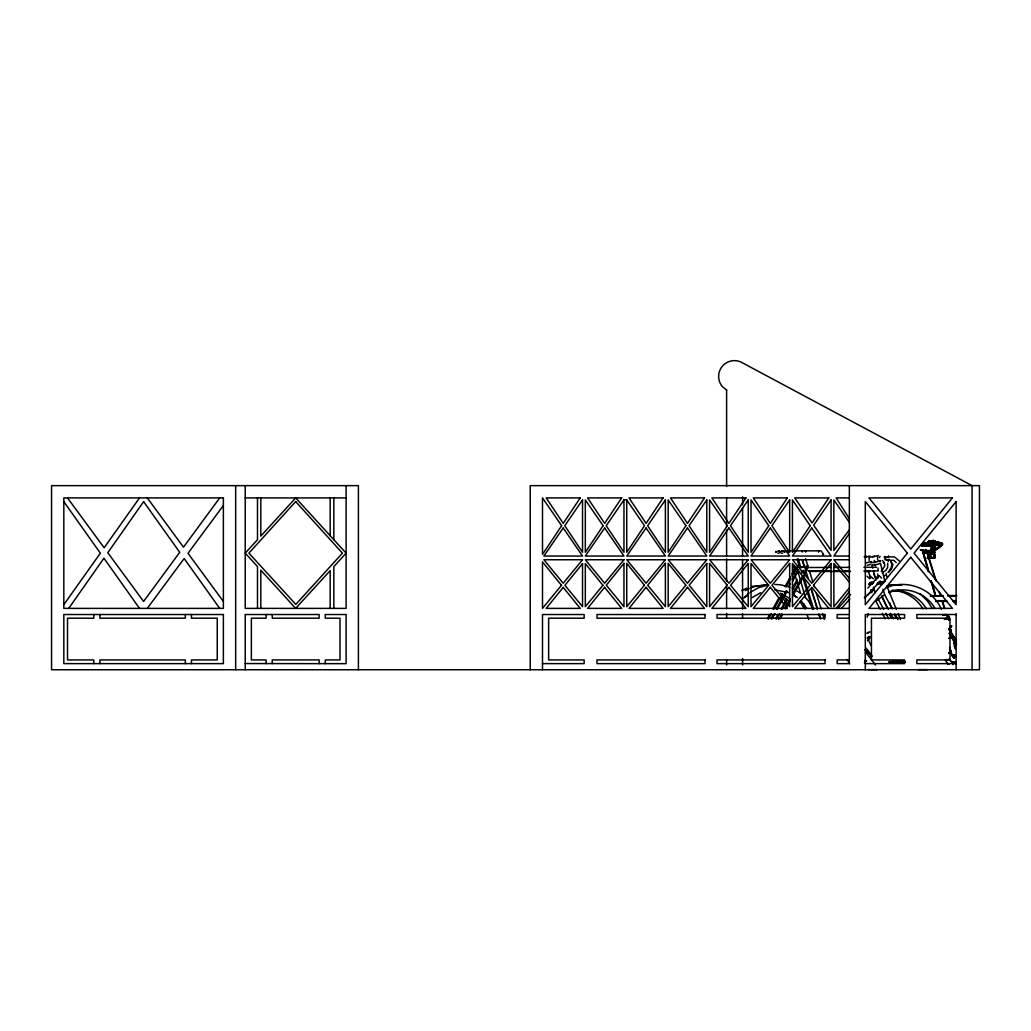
<?xml version="1.0" encoding="UTF-8"?>
<svg xmlns="http://www.w3.org/2000/svg" width="1031" height="1031" viewBox="0 0 1031 1031"><rect width="100%" height="100%" fill="white"/><g stroke="black" fill="none" stroke-linecap="round" stroke-linejoin="round"><path stroke-width="1.5" d="M930.052 557.307L930.941 557.874L930.929 557.088M930.052 557.294L930.916 557.603M930.606 552.32L930.593 550.966L933.235 551.044M935.22 549.794C934.15 551.031 935.13 550.528 933.906 550.245A2.139 2.139 0 0 0 934.266 546.688C934.769 546.327 934.795 545.824 935.349 546.958M933.184 550.696L935.272 550.838L934.382 550.18M777.864 553.196L779.062 553.273M931.405 542.37L931.985 541.7M934.511 546.456L935.207 546.417L934.563 546.946C933.828 545.502 936.045 547.525 934.537 546.018M932.308 544.304L933.158 544.432L929.666 544.394A1.546 1.405 78.1 0 1 929.15 543.917L933.313 545.077L932.643 544.329M930.542 552.835L931.212 552.32L927.372 552.771M934.885 549.819C938.378 548.892 942.63 543.414 941.651 543.556C944.912 544.484 934.189 551.843 933.906 550.245M934.898 546.714L934.937 546.675M935.401 546.507L935.207 546.417M935.272 550.49L934.086 550.464M935.014 550.438L934.073 550.696M937.308 541.7C938.416 542.925 937.192 541.636 938.133 542.074C935.645 545.76 939.318 540.012 937.914 542.538C944.473 543.788 943.21 545.012 937.398 544.175L935.091 543.002M933.893 557.075C934.498 561.405 935.607 552.32 934.627 555.284M930.864 556.933L930.89 557.835M935.117 546.855L934.563 546.327M939.963 542.95C943.765 545.67 940.891 541.984 941.045 544.123L942.553 543.711L937.334 541.662M938.803 542.577L937.153 541.906L936.419 543.479L941.123 544.51L942.025 543.633C938.416 541.997 944.641 543.994 941.638 544.652M934.898 550.425L933.467 550.657M932.552 542.19L932.282 541.778M938.674 544.033L940.878 544.445L938.7 543.994L940.272 544.78L942.038 543.827L937.231 542.242L938.661 542.899L937.617 542.383L936.999 543.324L938.094 543.389L938.3 542.474M934.112 555.838L933.97 558.209L934.395 554.188L933.983 558.196L934.266 557.307M934.06 556.083C933.918 561.753 934.937 549.729 934.034 557.127M930.581 552.822L930.774 552.152M933.918 551.108L933.545 552.5M932.527 543.853L932.308 543.324M932.32 547.177L932.179 550.064L933.699 549.884A1.856 1.856 0 0 0 934.37 548.634L934.292 547.938A1.856 1.856 0 0 0 933.802 547.1M955.827 656.167L955.84 657.533L955.827 656.18L953.868 657.043L953.353 655.935L954.667 654.84C952.36 653.809 955.299 660.278 953.662 657.263M926.457 543.904L925.812 545.412L924.498 545.438A1.611 1.469 78.3 0 1 923.84 544.729L923.905 543.208M932.192 548.647L932.333 550.283M947.579 618.832L948.765 618.458L944.834 619.128M933.132 551.559L942.257 544.729L941.728 543.389L937.553 542.822M933.042 552.358L933.119 551.057M954.513 656.889C955.982 652.791 952.696 658.358 955.106 656.889C956.626 653.86 951.768 655.755 954.435 657.469M928.068 543.028L928.506 541.584L930.606 541.739M935.169 548.299L933.622 550.722M950.453 631.81L950.105 632.763M934.034 558.183L934.975 554.498L934.692 558.274L929.575 557.642L930.026 553.57L929.666 557.41M932.668 543.543L931.74 544.046M934.073 556.972L934.176 555.993M933.931 550.451C941.239 544.677 944.125 543.195 941.187 544.059C946.561 544.355 932.527 540.605 937.914 544.329M940.916 544.368L941.058 543.221L942.115 544.561C943.52 544.458 940.388 541.726 940.839 544.896C942.218 542.1 939.808 544.974 941.651 543.234M936.457 543.247L936.599 542.525M933.854 556.495L933.957 554.047L933.519 558.042L930.374 557.694L930.903 552.139M933.699 546.25L935.104 549.265L933.609 550.734M941.96 543.324C941.264 543.144 942.321 544.832 942.476 544.355C941.703 542.383 940.813 545.038 942.411 544.097C941.96 544.871 941.896 543.169 941.316 543.878M935.839 544.007L935.581 544.703L935.594 544.007M950.182 632.493L950.105 632.08M934.37 556.147L934.292 558.029L933.467 558.067L933.906 554.278L933.48 557.732L934.589 557.99L934.885 556.302L934.962 554.498L934.589 557.99L933.558 557.591M931.586 552.912L930.813 552.758L934.46 552.5L929.421 553.325L929.15 555.155L929.485 553.299L934.46 552.513L930.864 552.938M928.841 542.77A1.546 1.405 78.1 0 1 928.931 542.37L929.047 542.113A1.624 1.482 78.1 0 1 929.756 541.52L930.039 541.455A1.546 1.405 78.1 0 1 931.65 542.809A1.546 1.405 78.1 0 1 930.465 544.523L929.588 545.889L926.495 545.708M929.73 557.088L930.426 557.719L930.774 553.969M930.207 545.876L930.362 545.064M933.944 543.556L936.586 543.517L937.385 541.984L940.646 543.144M938.184 541.868L937.385 541.713L937.978 542.164M941.844 544.42L942.038 543.569L941.393 543.93M931.405 542.022C932.346 542.332 930.207 542.693 933.223 540.502L936.225 542.306L934.395 543.492M938.957 544.11L940.62 544.909L940.388 544.149M822.867 554.459L823.601 554.755M924.292 543.621L924.253 544.6M948.829 629.374L951.175 625.765M949.216 629.606L951.677 625.907M930.8 553.621L932.011 552.307L927.732 552.719M936.792 542.409C942.721 542.693 933.854 541.61 937.81 543.93L938.494 543.002L937.798 542.126L936.496 543.389M936.599 543.517L936.535 542.319L937.579 541.868L939.344 542.809M928.416 542.113L929.988 541.352M949.938 630.444L950.814 629.941L949.512 630.005M930.542 552.32L931.985 552.32C929.086 551.263 931.844 555.954 932.024 552.307M931.663 553.531L931.921 552.577M934.911 543.053L936.316 542.628L934.769 540.979L932.849 541.481M936.895 542.267L938.481 542.925L936.908 543.917M930.452 541.984C933.003 543.363 927.952 544.78 930.735 544.278M934.486 549.227L934.653 547.848M867.135 617.26L868.295 613.819M888.413 572.553L891.454 566.998L891.776 563.931L890.771 561.47M928.403 543.685L930.374 543.814M927.294 558.544L928.815 555.4M947.412 619.051L948.765 618.729M950.427 631.5L950.054 630.031L950.891 629.735M931.766 541.623L933.339 540.502L935.285 541.894M927.333 558.377L929.704 554.214M879.507 557.513L880.036 556.366M884.263 557.513L884.766 556.366M888.039 556.985L888.542 555.851M934.705 549.652L935.078 548.028L934.163 546.494M932.501 543.337L933.197 542.873L929.898 543.904M950.105 632.364L950.84 632.171L950.105 632.364L950.157 630.186L950.956 629.967L950.157 630.186L950.427 631.204M934.962 541.971L934.022 540.734L932.037 541.739L932.488 541.069M865.602 660.652L865.125 661.593A9.369 9.369 0 0 1 864.39 662.701M934.563 544.368L935.233 543.84L936.56 545.412M767.451 618.664L769.745 614.463M772.812 608.87L778.946 597.671M785.081 586.471L790.455 576.677M791.988 573.88L794.282 569.679M768.353 619.154L771.42 613.561M773.727 609.36L782.155 593.972M785.996 586.974L790.597 578.571M792.13 575.775L795.197 570.182M770.93 618.664L773.25 614.463M776.291 608.87L786.266 590.673M788.56 586.471L790.12 583.675M792.401 579.474L797.762 569.679M771.832 619.154L774.925 613.561M777.206 609.36L787.168 591.175M792.543 581.381L798.677 570.182M775.673 618.664L777.98 614.463M781.047 608.87L786.408 599.075M792.543 587.876L797.143 579.474M776.575 619.154L779.642 613.561M781.949 609.36L787.31 599.565M792.684 589.771L797.285 581.381M801.886 572.978L803.42 570.182M778.689 619.541L781.756 613.948M784.823 608.342L790.184 598.547M792.491 594.359L802.453 576.161M803.987 573.365L806.294 569.164M780.364 618.639L782.658 614.437M785.725 608.844L790.326 600.442M792.633 596.253L806.435 571.058M941.548 543.685L942.012 544.188M889.469 571.226L890.771 568.944M891.364 569.292L893.001 564.421L890.694 561.135M934.55 544.458L935.104 544.407M941.793 543.827L941.986 544.703L941.715 543.376M926.173 543.169C928.042 544.613 923.492 546.327 925.374 545.541L926.096 544.097L925.477 542.912L923.982 542.796L923.26 544.059A1.585 1.443 78.1 0 0 924.627 545.708L930.297 544.458M932.462 542.151L933.686 540.824A1.624 1.572 80.8 0 1 934.975 541.739M932.32 541.662L931.766 541.765M950.866 626.371L949.809 627.918L951.059 626.036M949.267 629.516L951.639 626.075M930.632 544.768L930.297 546.275M931.199 547.177L930.697 548.737M867.471 640.831L869.906 638.137M623.961 499.932L606.202 525.72L623.961 552.294L623.961 499.932L626.745 499.932L644.504 525.72L626.745 552.294L626.745 499.932M849.351 533.555L833.86 556.031L849.351 556.031M950.247 628.098L951.394 626.436M68.729 608.38L103.925 558.209L139.507 608.38M63.819 604.694L100.355 553.157L63.819 501.659M139.507 497.909L104.157 547.783L67.505 497.909M932.153 541.533L933.571 540.721L936.264 542.074L933.571 540.888M219.706 497.909L183.492 547.177L147.291 497.909M147.291 608.38L184.149 558.531L219.706 608.38M223.379 505.486L188.003 553.312L223.379 601.447M849.351 529.831L833.86 550.49L833.86 499.932L849.351 522.421M948.198 664.183L946.522 662.559M928.983 542.68L929.498 541.997M836.154 608.38L849.351 591.562M935.156 544.149L937.011 545.451L941.123 544.896L936.457 545.309L939.525 544.858M849.351 587.876L833.86 606.692L833.86 563.429L849.351 582.244M932.475 541.481L932.81 542.1M837.803 608.574L850.498 594.487M841.283 608.574L849.75 599.191M867.806 588.108L879.005 575.685M864.738 598.109L880.216 580.956M947.115 616.1C949.628 615.468 945.556 614.927 948.03 619.206M877.317 669.622L868.115 669.622M927.385 669.622L918.183 669.622M881.325 571.277L884.572 566.251L884.766 564.421L883.09 562.037M890.604 570.246L888.142 572.282M921.998 550.167L923.299 550.335C912.023 547.19 935.529 556.121 934.382 547.281L933.79 546.662M925.155 545.644L930.529 544.69M924.253 550.386L933.107 550.58L934.653 548.157A2.036 2.023 0 0 0 933.274 546.391M953.044 664.467L952.644 663.616L952.799 664.518M744.885 596.833L749.06 593.186M864.339 597.361L873.115 590.621M876.698 600.686L884.366 594.81M930.8 552.784L931.844 553.106L931.998 554.072L931.109 554.034M944.254 619.27C950.041 616.448 950.195 617.195 944.95 618.819M941.896 543.865L940.813 544.084L941.483 543.285M867.277 638.253L869.661 636.913M750.207 592.413L758.636 587.644L767.979 585.054M743.841 598.019L746.856 595.995M752.359 597.49L760.723 592.67M929.588 545.889L930.503 545.605M849.222 660.613L849.17 659.672L849.196 660.613M934.808 542.1L933.635 541.262L934.331 541.855M948.365 617.814L947.541 615.12L948.468 619.167L948.043 618.329M882.317 572.836L885.861 570.246L887.627 567.527L887.743 563.132M883.619 576.033L885.204 575.221M930.233 543.956L928.609 544.175M741.663 590.621L746.637 588.16M745.142 590.621L748.867 588.778M933.545 550.361L934.202 550.026M929.021 541.726L931.122 541.894A1.534 1.469 81 0 0 928.892 541.855M931.637 552.616L931.96 554.085L931.728 552.474M866.839 633.33L869.313 632.377M948.198 618.175C950.762 615.649 947.437 619.811 948.12 615.494M948.881 617.969L948.005 615.571M930.31 596.124L943.545 595.763M930.555 596.472L931.418 596.202M949.061 619.67L949.512 619.695M872.29 564.859L872.587 568.081M750.117 588.16L755.362 586.381L766.368 584.938M886.621 587.644C906.88 578.778 932.81 588.92 941.406 609.347M888.696 592.67C905.231 585.505 926.109 592.593 934.859 608.342M867.458 632.673L870.009 631.939M869.932 636.501L867.445 637.609L870.834 645.303M947.644 618.342L948.662 618.02M948.352 618.278L947.541 618.497M792.659 567.295L795.391 566.444M792.736 567.733L795.855 566.779M797.53 566.857L799.321 566.315M796.783 567.566L805.391 597.593M797.453 567.359L799.425 566.741L797.105 559.163M800.816 567.308L804.038 566.315M804.18 566.741L800.945 567.746L798.136 558.647M804.592 566.792L807.827 565.8M804.721 567.218L807.956 566.225L805.623 558.647M922.938 550.567L928.583 570.375M946.149 614.412L944.796 614.824M923.853 550L922.436 550.425L928.493 571.754L922.423 550.425L923.376 550.129M942.682 615.443L943.52 615.198M942.953 615.365L945.143 614.708M928.867 541.623L930.645 541.649M864.197 556.598L866.259 556.031M864.545 557.475L869.764 556.031M870.087 557.243L874.494 556.031M872.69 557.049L878.27 555.503M865.679 563.042L871.285 561.495M870.808 562.939L874.829 561.818M874.211 562.526L879.791 560.967M867.187 565.31L870.306 564.447M871.659 565.388L875.048 564.447M877.097 564.408L874.868 565.014L875.641 565.813M877.69 564.241L880.513 563.454L884.882 581.188M869.584 582.683L872.149 581.974M868.837 583.83L873.734 582.438M868.733 584.641L872.638 583.559M872.02 583.92L872.69 583.726M877.819 582.683L881.376 581.703M880.281 582.463L884.701 581.239M880.023 582.605L884.972 581.226M877.072 583.83L881.325 582.644M880.538 583.391L883.967 582.438M877.046 584.616L880.861 583.559M880.745 584.126L883.026 583.482M952.013 637.493L948.636 638.382M951.974 637.506L948.958 638.305M951.639 633.356L950.866 633.575L951.845 633.562M950.015 630.688L950.775 630.482M932.72 545.786L933.261 544.819L932.23 545.811M951.587 633.562L950.75 633.472L951.51 633.266M949.989 631.835L950.724 631.642M949.422 630.289L950.195 630.096M946.123 618.793C947.721 617.131 949.19 619.579 947.966 618.793M956.33 661.966L955.453 662.186A6.199 6.199 0 0 1 952.696 662.031L951.11 661.309M947.141 618.6L948.146 618.355L948.546 619.528M879.83 560.49A1.727 1.727 0 0 1 879.43 560.709L880.783 560.825M888.915 559.279A1.727 1.727 0 0 1 887.949 560.194L887.06 560.284A1.727 1.727 0 0 1 885.745 557.874A1.727 1.727 0 0 1 888.426 557.23M931.47 553.389L934.975 552.655L933.261 552.861M930.271 541.662L930.542 541.597A1.546 1.405 78.1 0 1 931.277 541.726M925.116 542.77L925.387 542.706A1.482 1.353 78.3 0 1 926.044 542.873M751.883 586.381L765.633 585.118M931.599 553.376L934.975 552.655L933.648 552.848M889.495 591.626L899.071 590.376M924.781 542.628L923.505 543.273A1.546 1.405 78.1 0 0 923.918 545.425L925.322 545.554A1.546 1.405 78.1 0 0 925.451 542.899L924.717 542.628A1.611 1.469 78.3 0 0 923.905 543.079M929.189 552.448L926.805 552.745M929.691 552.603L927.32 552.887M930.503 595.634L935.89 595.544M931.264 596.202L932.81 596.111M929.215 552.706L922.449 552.668L928.235 552.874M928.776 552.526L926.006 552.732M928.042 552.861L929.292 552.668M939.924 545.012L936.29 545.296M930.4 544.278L928.338 544.007M888.786 585.299L897.112 585.118M896.3 585.118L901.829 585.118M891.905 590.531C905.656 589.371 919.497 596.936 926.341 608.857M930.684 545.811L929.782 546.25L930.065 544.6M937.707 542.319L938.803 542.834M923.944 545.206L923.222 545.038L925.026 545.67M923.828 545.386L923.918 545.399M922.513 550.412L921.16 550.18L922.848 550.322M888.954 662.147L905.463 662.147M923.157 550.722L922.5 550.734L927.81 550.928M830.728 567.437L807.067 567.514L807.067 570.607M833.873 567.424L849.647 567.372M863.849 567.334L876.466 567.295M889.122 661.58L904.896 661.541M245.223 497.909L346.12 497.909M849.351 497.909L836.154 497.909L849.351 518.735M787.968 550.85L790.287 550.85M791.795 550.85L821.101 550.85L823.511 554.343M778.276 551.366L779.784 551.366M781.33 551.366L787.916 551.366M776.188 552.332L775.956 551.366M779.668 552.332L779.436 551.366M925.993 552.964L927.269 552.964M889.289 556.869L894.431 556.869L899.303 560.954M849.351 559.743L833.86 559.743L849.351 578.559M887.304 560.297L893.748 560.297L896.261 562.617M939.112 595.544L942.321 595.544M948.765 595.544L956.807 595.544M948.262 595.763L956.111 595.763M931.831 596.111L943.236 596.111M947.927 596.111L956.381 596.111M946.484 600.673L938.635 600.673A4.266 4.266 0 0 0 935.658 601.55M952.773 600.673L955.917 600.673M946.883 601.021L938.88 601.009A4.266 4.266 0 0 0 936.599 601.473A4.266 4.266 0 0 1 938.957 601.009M953.018 601.009L956.304 601.021M942.063 601.434L946.78 601.434M953.056 601.434L956.201 601.434M849.351 608.38L794.733 608.38L811.758 587.335L828.795 608.38M849.351 614.515L837.198 614.515L837.069 618.2L849.351 618.2M956.124 614.515L916.855 614.515L916.855 618.2L949.989 618.2L949.989 659.93L916.855 659.93L916.855 663.616L956.124 663.616M849.351 659.93L837.198 659.93L837.198 663.616L849.351 663.616L849.351 485.64M891.609 661.812L903.414 661.644M889.431 662.147L902.782 662.276M542.499 663.616L584.139 663.616L584.139 659.93L548.634 659.93L548.634 618.2L584.139 618.2L584.139 614.515L542.499 614.515L542.499 669.75M865.305 663.616L904.574 663.616L904.574 659.93L871.44 659.93L871.44 618.2L904.574 618.2L904.574 614.515L865.305 614.515L865.305 669.75M892.627 661.502L904.818 661.515M893.142 661.657L902.28 661.657M929.421 544.239L930.194 544.536M808.639 570.826L830.728 570.89M833.873 570.903L840.188 570.916M843.345 570.929L849.647 570.942M863.849 570.981L878.051 571.019M801.371 571.367L806.435 571.367M809.258 571.38L850.614 571.496M864.79 571.535L869.52 571.548L869.52 570.62M902.267 662.134L905.089 662.147M245.223 663.552L346.12 663.668L346.12 614.515L325.255 614.515L325.255 618.2L339.985 618.2L339.985 659.93L325.255 659.93L325.255 663.616M923.621 545.683L921.392 545.541L924.317 545.708M933.429 540.953L935.169 541.584M923.016 545.67L921.907 545.67L923.931 545.837M924.343 545.18L923.222 545.025L924.369 545.051M883.863 562.05L884.25 563.145M922.333 550.167L923.467 550.335M923.815 545.695L921.392 545.515L923.441 545.811M922.784 550.18L923.557 550.206M923.299 545.554L924.523 545.605A1.585 1.443 78.1 0 1 923.776 544.2L924.575 542.899L924.008 543.414A1.546 1.405 78.1 0 0 924.433 545.567M924.614 545.876L922.191 545.618M941.883 544.639L942.076 543.737M924.111 545.721L930.993 546.121M930.851 546.121L922.255 545.721M937.153 544.007L936.779 543.814M781.227 553.093L782.542 553.273M890.836 584.938L893.606 585.118M892.047 590.454C904.612 590.699 916.598 598.006 922.861 608.857M774.874 584.422L780.403 584.783L789.785 587.193M774.874 589.848L789.011 592.67M955.273 655.046L953.482 655.6L954.229 657.894L953.43 656.799M933.055 540.747L935.156 541.894M939.344 542.796L940.04 542.976M781.562 550.954L783.212 551.211M778.083 550.954L779.72 551.211M939.112 542.757L940.478 543.105M930.297 541.932L930.813 542.1C930.851 543.646 934.279 543.118 932.514 542.1M930.142 541.507L928.351 541.468L927.732 542.551L928.557 541.327L930.529 541.559M865.241 660.446L866.659 661.013M807.093 567.772L807.776 568.184M795.094 568.287L795.932 568.751M937.617 542.345L938.455 542.628M864.893 660.291L866.066 660.794M792.336 588.263L800.687 593.186M780.493 593.186L788.844 598.019M938.378 542.86L937.759 542.525L938.442 542.306M793.355 594.81L797.375 597.49M781.343 595.325L788.999 601.202M937.243 543.917L937.604 544.239M726.61 390.092L722.396 386.625A15.774 15.774 0 0 1 742.565 362.899L972.091 485.64L972.078 669.66M934.46 540.979L935.671 542.035M920.129 593.701L927.977 601.524M793.2 594.616L796.344 597.361M879.134 575.788L881.647 578.069M875.873 576.78L877.871 578.584M870.486 576.213L873.283 578.726M867.007 576.213L869.636 578.584M933.983 540.695L934.769 541.739M849.686 663.771L846.992 659.415M871.942 655.768L866.117 648.022M864.983 649.852L871.814 656.67L867.135 650.458M804.85 596.833L808.51 601.009L813.433 609.347M801.01 600.686L806.886 608.342M931.483 552.59L931.947 554.085M934.833 541.61L934.408 541.082C933.248 539.368 930.155 542.615 932.475 540.644L934.447 541.816M865.525 652.159L875.525 664.956M948.675 617.466L948.52 616.757L948.791 617.621M927.964 601.524L932.295 608.625M799.992 601.524L804.309 608.625M948.636 628.652L956.472 640.689M949.783 630.753L955.015 638.782M949.847 631.114L955.067 639.143M950.118 634.967L956.046 644.323M948.945 633.279L956.575 645.329M949.306 617.762L949.01 616.86L949.229 617.492M948.108 619.038L948.752 618.471L949.319 620.314L949.139 619.644M945.259 659.956L946.845 662.469A10.271 10.271 0 0 0 948.997 664.376M884.92 595.158L892.176 608.754M895.076 614.167L897.988 619.618M881.866 597.052L888.4 609.282M890.565 613.329L893.477 618.78M877.845 598.418L883.657 609.282M885.822 613.329L888.735 618.78M875.809 601.112L880.178 609.282M882.343 613.329L885.255 618.78M873.36 587.167L875.358 592.683M886.84 586.046L896.339 609.385M898.091 613.703L900.437 619.476M889.624 602.697L891.97 608.47M894.315 614.231L896.068 618.548M881.93 595.467L887.24 608.47M889.56 614.205L891.351 618.548M887.949 560.194L888.4 561.354M879.43 560.709L879.881 561.869M882.845 589.152L884.92 595.171M870.834 589.68L871.878 592.683M949.229 617.285L949.19 617.608M948.34 618.548L948.636 619.489M927.359 552.552L936.328 581.278M940.104 593.379L941.045 596.395M942.463 600.931L944.821 608.496M925.902 549.381L935.349 579.628M939.125 591.717L940.53 596.253M941.947 600.789L944.306 608.354M809.296 570.555L812.853 582.09M813.652 584.667L814.529 587.515M816.281 593.225L821.127 608.947M822.519 613.471L824.375 619.489M802.389 559.64L808.278 578.752M811.281 588.521L817.428 608.445M819.284 614.463L820.676 618.987M802.311 560.684L803.716 565.233M811.629 590.892L815.263 602.684M815.495 603.444L817.351 609.463M818.743 613.986L820.135 618.51M803.613 576.393L813.639 608.96M802.543 576.845L812.621 609.463M793.161 569.189L800.597 593.315M803.793 603.676L805.417 608.96M807.273 614.991L808.665 619.502M932.05 582.554L935.517 594.745M953.881 641.617L953.649 640.792L955.376 648.692M949.847 647.996L952.348 656.296L953.997 657.855L951.922 655.278L949.693 647.416M934.898 547.422L935.194 548.492M873.412 571.11L875.95 580.195M868.373 570.878L870.473 578.443M950.092 629.954L950.44 631.281M953.984 642.017L955.325 648.473M934.473 542.1L934.138 541.211A1.546 1.495 80.8 0 1 934.447 541.945M886.145 573.442L886.828 576.819M877.626 573.971L878.322 577.347M874.133 573.971L874.7 576.716M929.614 544.239L930.503 543.814A1.534 1.469 81 0 1 928.544 543.865M934.808 548.08L934.885 548.776A1.856 1.856 0 0 1 934.537 549.678M956.124 613.716L956.124 669.75M885.075 556.701L885.075 559.859M878.051 568.029L878.051 570.491M877.626 555.902L877.626 559.962M874.262 570.62L874.262 571.406M869.107 556.508L869.107 560.477M866.04 570.62L866.04 571.406M865.615 556.431L865.615 557.127M795.056 568.261L795.056 571.226M784.179 551.366L784.179 552.049M742.565 496.852L742.565 504.855M742.565 508.051L742.565 556.083M742.565 559.279L742.565 608.909M742.565 613.716L742.565 618.523M742.565 658.538L742.565 664.943M726.61 389.911L726.61 486.529M726.61 497.78L726.61 526.712M726.61 529.921L726.61 555.632M726.61 558.854L726.61 581.355M726.61 584.564L726.61 608.677M726.61 613.497L726.61 618.316M726.61 660.111L726.61 664.931M530.23 669.75L530.23 485.64L979.45 485.64L979.45 669.75L51.55 669.75L51.55 485.64L358.401 485.64L358.401 669.75M346.12 485.64L346.12 608.38L245.223 608.38L245.223 485.64M333.851 497.909L333.851 539.703M333.851 608.38L333.851 566.586L346.12 553.144L295.678 497.909L260.804 536.094L260.804 497.909M330.165 497.909L330.165 535.682M330.165 608.38L330.165 570.62L295.678 608.38L260.804 570.195L260.804 608.38M319.12 663.616L319.12 659.93L272.236 659.93L272.236 663.616M272.236 614.515L272.236 618.2L319.12 618.2L319.12 614.515L245.223 614.515L245.223 669.75M266.088 614.515L266.088 618.2L251.371 618.2L251.371 659.93L266.088 659.93L266.088 663.616M257.492 497.909L257.492 539.716L245.223 553.144L257.492 566.573L257.492 608.38M235.661 485.64L235.661 669.75M191.47 614.515L191.47 618.2L217.245 618.2L217.245 659.93L191.47 659.93L191.47 663.616M185.335 614.515L185.335 618.2L99.904 618.2L99.904 614.515M185.335 663.616L185.335 659.93L99.904 659.93L99.904 663.616M93.769 614.515L93.769 618.2L67.505 618.2L67.505 659.93L93.769 659.93L93.769 663.616M934.911 550.116A2.139 2.139 0 0 1 934.305 550.502M934.563 549.91A1.856 1.856 0 0 1 933.686 550.309M924.24 544.51A1.482 1.353 78.3 0 1 924.253 543.814M925.039 542.822A1.559 1.418 78.3 0 1 925.748 542.731M954.062 646.141A9.318 9.318 0 0 1 955.505 646.179M948.842 653.37A6.366 6.366 0 0 1 951.007 650.896M956.317 662.031A6.405 6.405 0 0 1 954.577 662.327A7.861 7.861 0 0 1 953.533 662.25L952.863 662.108A7.745 7.745 0 0 1 951.871 661.786M951.729 661.76A6.405 6.405 0 0 1 948.971 659.35M949.048 652.907A7.745 7.745 0 0 1 949.422 652.301M949.628 660.098A7.861 7.861 0 0 1 949.036 659.221M932.282 550.27A1.856 1.856 0 0 1 930.709 548.788M933.313 546.546A1.843 1.83 0 0 1 934.15 547.01M924.42 545.373A1.482 1.353 78.3 0 1 923.737 543.672L924.021 543.041A1.482 1.353 78.3 0 1 926.392 543.943M928.029 542.809A1.534 1.469 81 0 1 930.722 541.855M931.496 541.945A1.546 1.495 80.8 0 1 931.586 541.559L931.715 541.288A1.624 1.572 80.8 0 1 932.475 540.682L933.055 540.605A1.624 1.572 80.8 0 1 934.022 540.966M882.845 560.671A1.727 1.727 0 0 1 882.459 560.439M874.623 560.671A1.727 1.727 0 0 1 874.236 560.439M933.403 550.966L933.339 552.268L933.429 550.966M937.347 541.868L936.29 541.894L937.334 541.919M776.459 551.572L776.356 552.332L776.459 551.572M779.952 551.572L779.836 552.332L779.952 551.572M784.681 551.572L784.578 552.332L784.681 551.572M788.457 551.044L788.367 551.804L788.457 551.044M946.806 659.544L947.618 659.995L946.806 659.544M934.202 557.14L934.163 557.307M929.459 554.072L929.305 554.884L929.472 554.059M818.885 551.16L818.575 551.804L818.885 551.16M561.65 525.72L542.499 554.369L542.499 497.909L561.65 525.72M580.247 497.909L563.21 523.387L546.185 497.909L580.247 497.909M603.083 525.72L585.324 552.294L585.324 499.932L603.083 525.72M621.667 497.909L604.643 523.387L587.606 497.909L621.667 497.909M663.088 497.909L646.063 523.387L629.039 497.909L663.088 497.909M685.924 525.72L668.165 552.294L668.165 499.932L685.924 525.72M704.521 497.909L687.484 523.387L670.459 497.909L704.521 497.909M727.358 525.72L709.586 552.294L709.586 499.932L727.358 525.72M745.941 497.909L728.917 523.387L711.88 497.909L745.941 497.909M768.778 525.72L751.019 552.294L751.019 499.932L768.778 525.72M787.362 497.909L770.337 523.387L753.3 497.909L787.362 497.909M810.198 525.72L792.439 552.294L792.439 499.932L810.198 525.72M828.795 497.909L812.067 522.923L794.733 497.909L828.795 497.909M563.21 527.988L543.891 556.031L582.528 556.031L563.21 527.988M582.528 499.932L564.769 525.72L582.528 552.294L582.528 499.932M604.643 527.988L585.324 556.031L623.961 556.031L604.643 527.988M646.063 527.988L626.745 556.031L665.382 556.031L646.063 527.988M665.382 499.932L647.623 525.72L665.382 552.294L665.382 499.932M687.484 527.988L668.165 556.031L706.802 556.031L687.484 527.988M706.802 499.932L689.043 525.72L706.802 552.294L706.802 499.932M728.917 527.988L709.586 556.031L748.235 556.031L728.917 527.988M748.235 499.932L730.463 525.72L748.235 552.294L748.235 499.932M770.337 527.988L751.019 556.031L789.656 556.031L770.337 527.988M789.656 499.932L771.897 525.72L789.656 552.294L789.656 499.932M811.758 527.988L792.439 556.031L831.076 556.031L811.758 527.988M831.076 499.932L813.665 525.217L831.076 550.348L831.076 499.932M143.605 501.659L107.791 552.719L143.605 601.447L179.716 552.307L143.605 501.659M604.578 587.335L587.606 608.38L621.667 608.38L604.578 587.335M623.961 563.313L606.292 585.221L623.961 606.692L623.961 563.313M646.063 587.27L629.039 608.38L663.088 608.38L646.063 587.27M665.382 563.313L647.713 585.221L665.382 606.692L665.382 563.313M687.509 587.296L670.459 608.38L704.521 608.38L687.509 587.296M706.802 563.454L689.172 585.26L706.802 606.692L706.802 563.454M728.917 587.335L711.88 608.38L745.941 608.38L728.917 587.335M748.235 563.454L730.592 585.26L748.235 606.692L748.235 563.454M770.337 587.335L753.3 608.38L787.362 608.38L770.337 587.335M789.656 563.454L772.013 585.26L789.656 606.692L789.656 563.454M831.076 563.454L813.433 585.26L831.076 606.692L831.076 563.454M563.21 587.412L546.185 608.38L580.247 608.38L563.21 587.412M582.528 563.622L564.924 585.299L582.528 606.692L582.528 563.622M907.37 553.144L865.305 604.694L865.305 501.594L907.37 553.144M952.451 497.909L910.721 549.046L868.991 497.909L952.451 497.909M910.721 557.243L868.991 608.38L952.451 608.38L910.721 557.243M956.124 501.594L914.059 553.144L956.124 604.694L956.124 501.594M561.495 585.299L542.499 608.38L542.499 561.908L561.495 585.299M582.528 559.743L563.21 583.224L543.891 559.743L582.528 559.743M602.929 585.299L585.324 606.692L585.324 563.622L602.929 585.299M623.961 559.743L604.643 583.224L585.324 559.743L623.961 559.743M644.414 585.221L626.745 606.692L626.745 563.313L644.414 585.221M665.382 559.743L646.063 583.224L626.745 559.743L665.382 559.743M685.834 585.221L668.165 606.692L668.165 563.313L685.834 585.221M706.802 559.743L687.484 583.224L668.165 559.743L706.802 559.743M727.229 585.26L709.586 606.692L709.586 563.454L727.229 585.26M748.235 559.743L728.917 583.224L709.586 559.743L748.235 559.743M768.649 585.26L751.019 606.692L751.019 563.454L768.649 585.26M789.656 559.743L770.337 583.224L751.019 559.743L789.656 559.743M810.082 585.26L792.439 606.692L792.439 563.454L810.082 585.26M831.076 559.743L811.758 583.224L792.439 559.743L831.076 559.743M295.678 501.594L248.909 553.144L295.82 604.398L342.434 553.144L295.678 501.594M929.472 546.146L933.429 546.275L929.472 546.146M947.515 615.636L948.507 615.816L947.515 615.636M933.429 546.262L929.369 546.172L933.429 546.262M951.819 633.756L951.046 633.962L951.819 633.756M223.379 497.909L63.819 497.909L63.819 608.38L223.379 608.38L223.379 497.909M223.379 614.515L63.819 614.515L63.819 663.616L223.379 663.616L223.379 614.515M705.036 614.515L596.988 614.515L596.988 618.2L705.036 618.2L705.036 614.515M825.045 614.515L717.035 614.515L717.035 618.2L825.045 618.2L825.045 614.515M705.036 659.93L596.988 659.93L596.988 663.616L705.036 663.616L705.036 659.93M825.058 659.93L717.035 659.93L717.035 663.616L825.058 663.616L825.058 659.93M955.028 643.215L954.152 643.202L956.562 643.357L955.028 643.215M935.439 596.124L931.096 580.891L935.439 596.124M805.662 551.804L805.52 550.85L805.662 551.804M802.182 551.804L802.054 550.85L802.17 551.804"/></g></svg>
